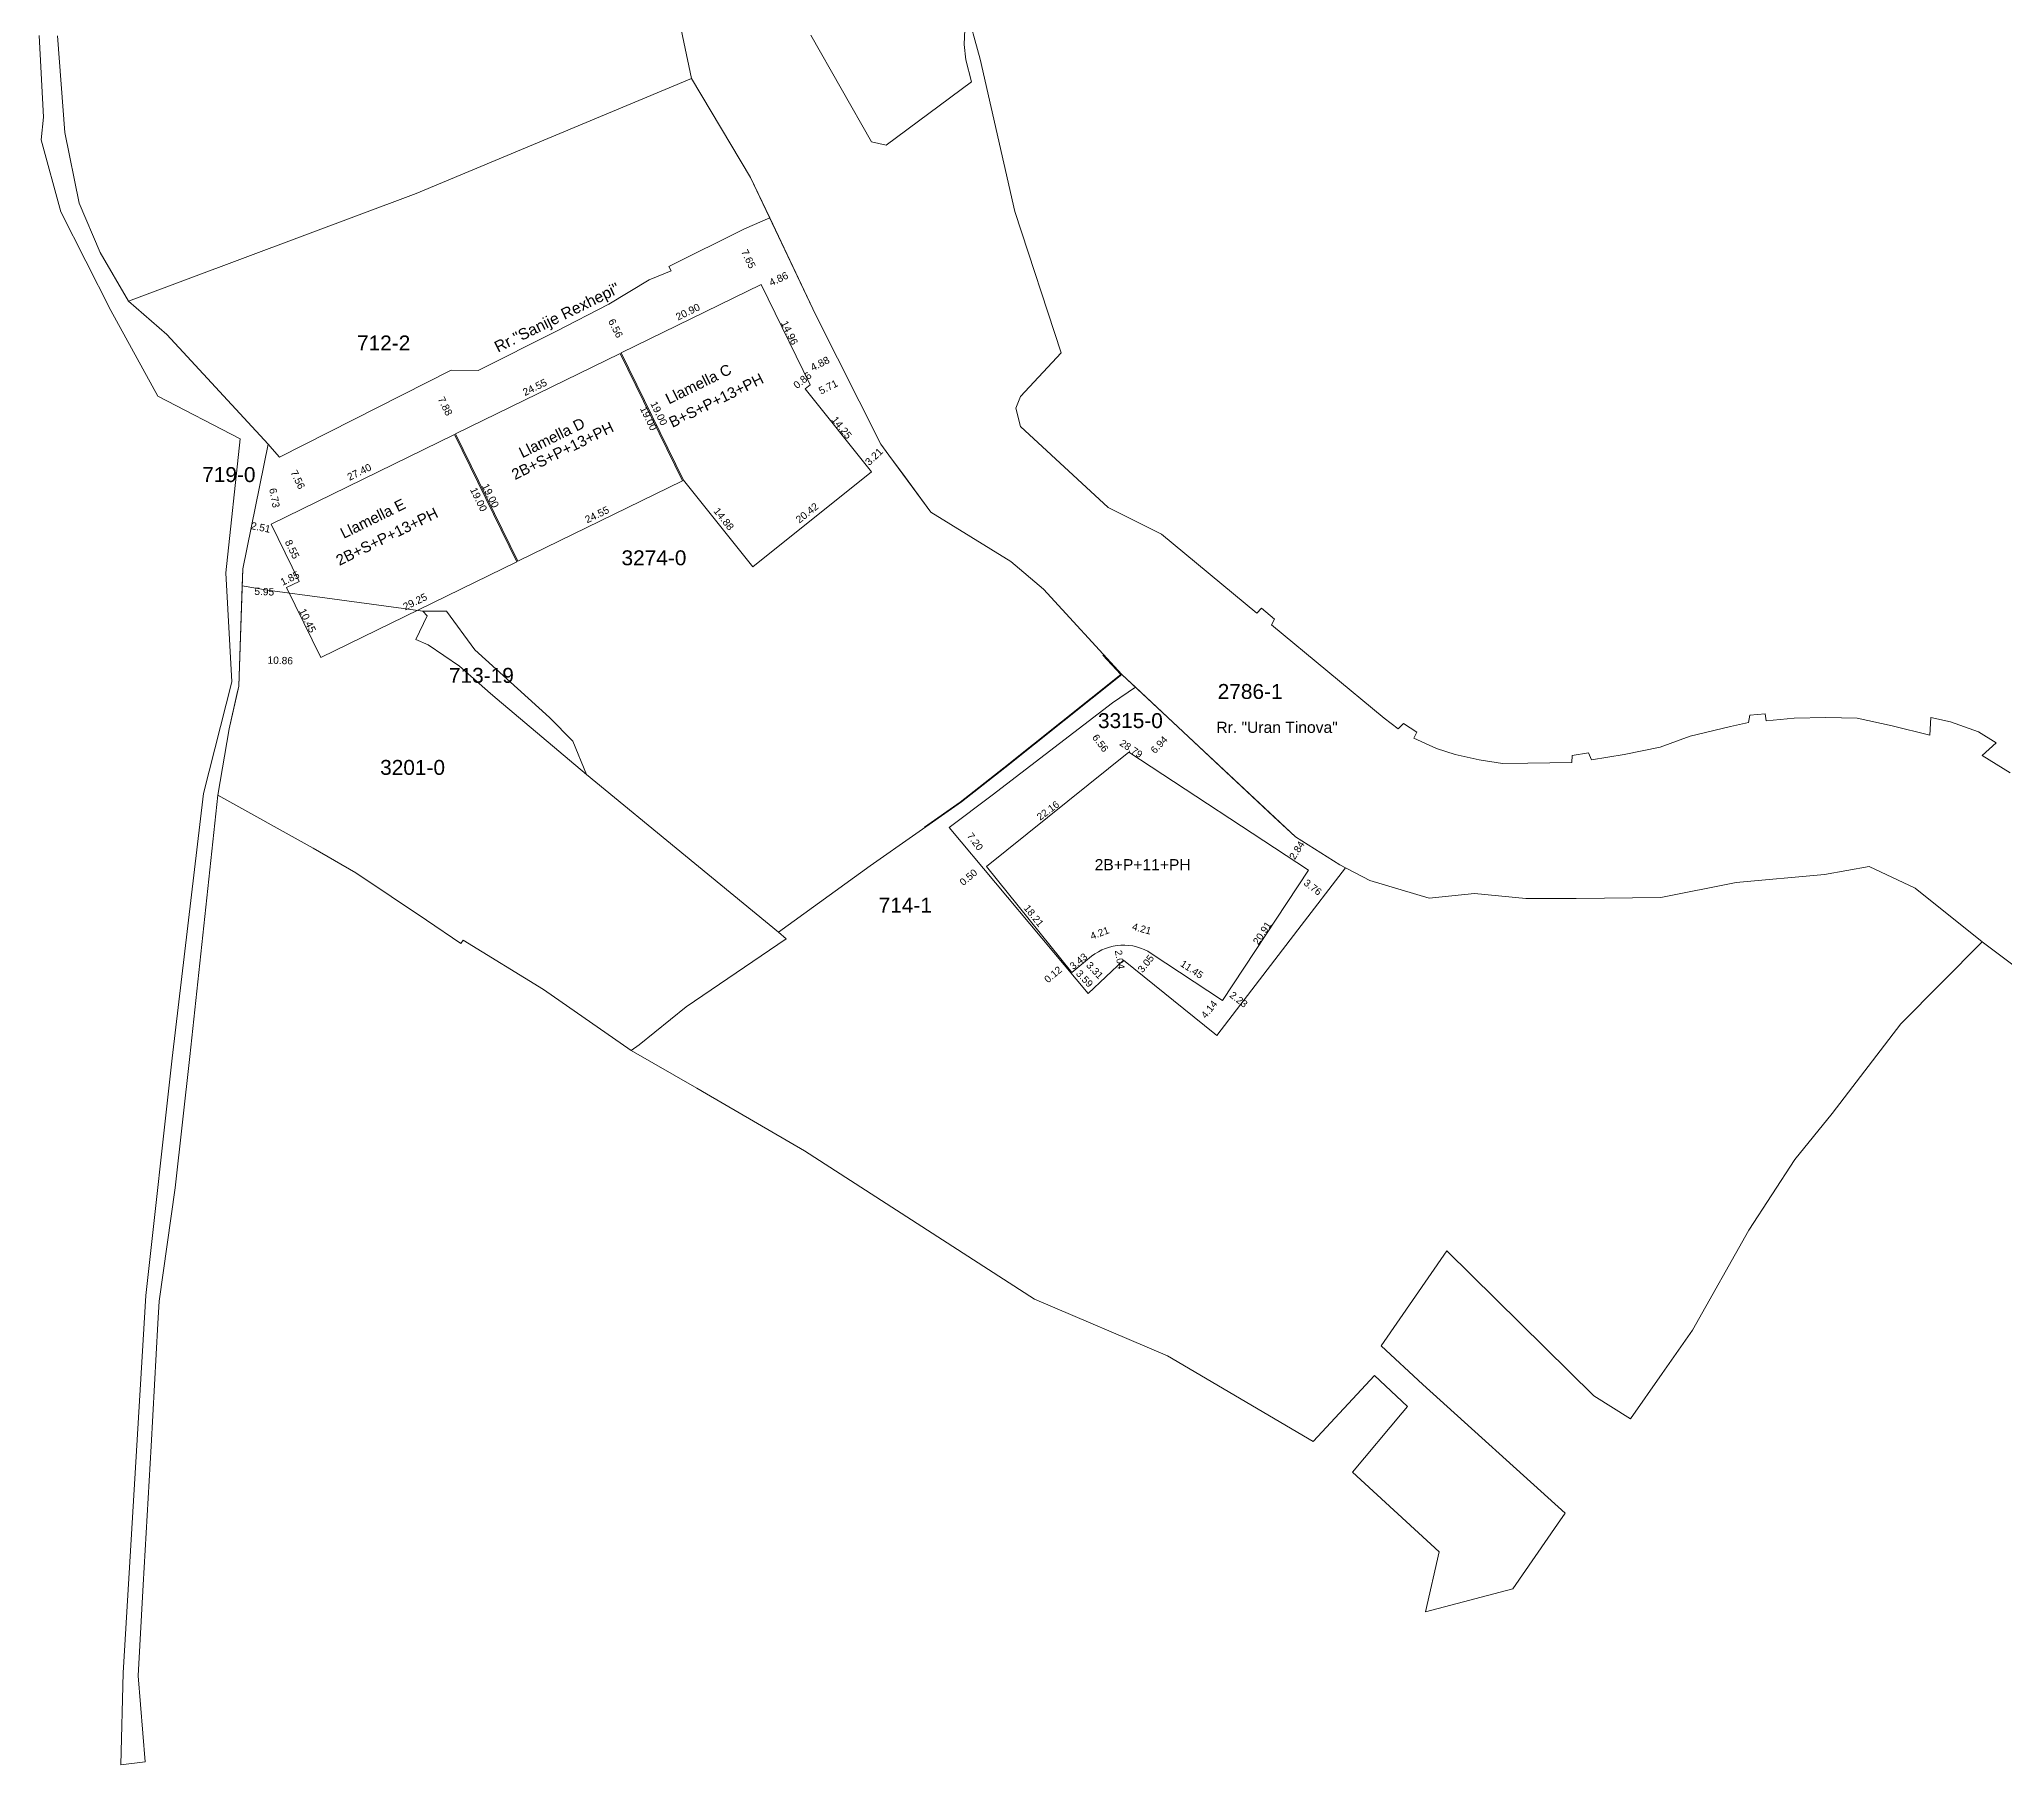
# Model space of a CAD drawing. Header units: metres. Extents: x 7511834 to 7512702, y 4691584 to 4692636.
# Drawn here: x 7511838.9 to 7512102.4, y 4692210.8 to 4692442.1 of the extents above; entities that cross this region are included whole.
import ezdxf

# ---------------------------------------------------------------- set-up
doc = ezdxf.new("R2010")
doc.units = ezdxf.units.M
doc.header["$PDMODE"] = 32
doc.header["$PDSIZE"] = 0.5
doc.layers.get('Defpoints').update_dxf_attribs({"lineweight": 0})
for name, color, linetype, lineweight in [('A - Perdhesa Polyine_Pen_No__6', 1, 'Continuous', 0), ('Dimensione', 7, 'Continuous', 0), ('Dimensionet', 1, 'Continuous', 0), ('Drawing & Figure_Pen_No__101', 252, 'Continuous', 0), ('Drawing & Figure_Pen_No__18', 9, 'Continuous', 0), ('emrat e rrugeve', 7, 'Continuous', 0), ('etazha', 7, 'Continuous', 0), ('nr Parcela Fqinje', 251, 'Continuous', 0), ('Nr Parceles Baze', 7, 'Continuous', 0), ('parcela', 7, 'Continuous', 0), ('Parcela Baze', 7, 'Continuous', 0), ('Parcela Fqinje', 251, 'Continuous', 0)]:
    doc.layers.add(name, color=color, linetype=linetype, lineweight=lineweight)
doc.styles.add('GENERATED_STYLE_1', font='arial.ttf')
doc.styles.get("Standard").update_dxf_attribs({"font": 'arial.ttf'})
doc.dimstyles.get("Standard").update_dxf_attribs({"dimtxt": 1, "dimasz": 0.18, "dimexe": 0.18, "dimexo": 0.0625, "dimgap": 0.09, "dimtad": 1, "dimtoh": 1, "dimzin": 0, "dimdsep": 46, "dimtxsty": 'Standard', "dimcen": 0.09, "dimse1": 1, "dimse2": 1, "dimsd1": 1, "dimsd2": 1, "dimadec": 0, "dimazin": 0, "dimtfac": 1, "dimtofl": 0, "dimtmove": 0, "dimatfit": 3, "dimfxl": 1, "dimtolj": 1, "dimtzin": 0, "dimarcsym": 0})

# ---------------------------------------------------------------- blocks, each defined once
blk = doc.blocks.new('*D75')
at = {"layer": 'Defpoints', "color": 0, "transparency": 16777216}
for p in [(7511931.73, 4692415.84), (7511932.25, 4692416.1), (7511935.65, 4692409.25)]:
    blk.add_point(p, dxfattribs=at)
at = {"layer": 'Dimensione', "color": 0, "transparency": 16777216, "insert": (7511933.94, 4692412.67), "char_height": 0.975, "attachment_point": 5, "rotation": 296.3956}
blk.add_mtext('\\A1;7.65', dxfattribs=at)
blk = doc.blocks.new('*D76')
at = {"layer": 'Defpoints', "color": 0, "transparency": 16777216}
for p in [(7511935.65, 4692409.25), (7511940.05, 4692411.33), (7511940.43, 4692410.52)]:
    blk.add_point(p, dxfattribs=at)
at = {"layer": 'Dimensione', "color": 0, "transparency": 16777216, "insert": (7511937.99, 4692409.99), "char_height": 0.975, "attachment_point": 5, "rotation": 25.3586}
blk.add_mtext('\\A1;4.86', dxfattribs=at)
blk = doc.blocks.new('*D77')
at = {"layer": 'Defpoints', "color": 0, "transparency": 16777216}
for p in [(7511945.96, 4692399.22), (7511946.58, 4692398), (7511942.22, 4692395.81)]:
    blk.add_point(p, dxfattribs=at)
at = {"layer": 'Dimensione', "color": 0, "transparency": 16777216, "insert": (7511943.53, 4692398.63), "char_height": 0.975, "attachment_point": 5, "rotation": 26.736}
blk.add_mtext('\\A1;4.88', dxfattribs=at)
blk = doc.blocks.new('*D78')
at = {"layer": 'Defpoints', "color": 0, "transparency": 16777216}
for p in [(7511946.66, 4692397.84), (7511947.45, 4692396.28), (7511941.55, 4692395.27)]:
    blk.add_point(p, dxfattribs=at)
at = {"layer": 'Dimensione', "color": 0, "transparency": 16777216, "insert": (7511944.64, 4692395.5), "char_height": 0.975, "attachment_point": 5, "rotation": 26.736}
blk.add_mtext('\\A1;5.71', dxfattribs=at)
blk = doc.blocks.new('*D79')
at = {"layer": 'Defpoints', "color": 0, "transparency": 16777216}
for p in [(7511952.32, 4692386.85), (7511952.79, 4692386.36), (7511950.46, 4692384.15)]:
    blk.add_point(p, dxfattribs=at)
at = {"layer": 'Dimensione', "color": 0, "transparency": 16777216, "insert": (7511950.77, 4692386.16), "char_height": 0.975, "attachment_point": 5, "rotation": 43.5235}
blk.add_mtext('\\A1;3.21', dxfattribs=at)
blk = doc.blocks.new('*D80')
at = {"layer": 'Defpoints', "color": 0, "transparency": 16777216}
for p in [(7511913.89, 4692405.9), (7511914.13, 4692406.03), (7511916.88, 4692400.07)]:
    blk.add_point(p, dxfattribs=at)
at = {"layer": 'Dimensione', "color": 0, "transparency": 16777216, "insert": (7511916.13, 4692403.37), "char_height": 0.975, "attachment_point": 5, "rotation": 297.1323}
blk.add_mtext('\\A1;6.56', dxfattribs=at)
blk = doc.blocks.new('*D81')
at = {"layer": 'Defpoints', "color": 0, "transparency": 16777216}
for p in [(7511891, 4692396.18), (7511891.13, 4692396.25), (7511894.69, 4692389.22)]:
    blk.add_point(p, dxfattribs=at)
at = {"layer": 'Dimensione', "color": 0, "transparency": 16777216, "insert": (7511893.28, 4692392.93), "char_height": 0.975, "attachment_point": 5, "rotation": 296.8353}
blk.add_mtext('\\A1;7.88', dxfattribs=at)
blk = doc.blocks.new('*D82')
at = {"layer": 'Defpoints', "color": 0, "transparency": 16777216}
for p in [(7511868.71, 4692383.75), (7511869.23, 4692383.84), (7511869.93, 4692377.13)]:
    blk.add_point(p, dxfattribs=at)
at = {"layer": 'Dimensione', "color": 0, "transparency": 16777216, "insert": (7511870.4, 4692380.64), "char_height": 0.975, "attachment_point": 5, "rotation": 280.4803}
blk.add_mtext('\\A1;6.73', dxfattribs=at)
blk = doc.blocks.new('*D83')
at = {"layer": 'Defpoints', "color": 0, "transparency": 16777216}
for p in [(7511871.08, 4692386.11), (7511874.4, 4692379.31), (7511874.67, 4692379.44)]:
    blk.add_point(p, dxfattribs=at)
at = {"layer": 'Dimensione', "color": 0, "transparency": 16777216, "insert": (7511873.52, 4692383.09), "char_height": 0.975, "attachment_point": 5, "rotation": 296.0459}
blk.add_mtext('\\A1;7.56', dxfattribs=at)
blk = doc.blocks.new('*D84')
at = {"layer": 'Defpoints', "color": 0, "transparency": 16777216}
for p in [(7511867.47, 4692377.62), (7511867.22, 4692376.38), (7511869.93, 4692377.13)]:
    blk.add_point(p, dxfattribs=at)
at = {"layer": 'Dimensione', "color": 0, "transparency": 16777216, "insert": (7511868.56, 4692376.68), "char_height": 0.975, "attachment_point": 5, "rotation": 348.5805}
blk.add_mtext('\\A1;2.51', dxfattribs=at)
blk = doc.blocks.new('*D85')
at = {"layer": 'Defpoints', "color": 0, "transparency": 16777216}
for p in [(7511866.03, 4692367.62), (7511866.08, 4692368.87), (7511872.03, 4692368.63)]:
    blk.add_point(p, dxfattribs=at)
at = {"layer": 'Dimensione', "color": 0, "transparency": 16777216, "insert": (7511869.03, 4692368.07), "char_height": 0.975, "attachment_point": 5, "rotation": 357.6906}
blk.add_mtext('\\A1;5.95', dxfattribs=at)
blk = doc.blocks.new('*D86')
at = {"layer": 'Defpoints', "color": 0, "transparency": 16777216}
for p in [(7511865.76, 4692359.62), (7511876.62, 4692359.24), (7511865.72, 4692358.48)]:
    blk.add_point(p, dxfattribs=at)
at = {"layer": 'Dimensione', "color": 0, "transparency": 16777216, "insert": (7511871.17, 4692358.85), "char_height": 0.975, "attachment_point": 5, "rotation": 357.9987}
blk.add_mtext('\\A1;10.86', dxfattribs=at)
blk = doc.blocks.new('*D87')
at = {"layer": 'Defpoints', "color": 0, "transparency": 16777216}
for p in [(7511894.33, 4692389.61), (7511894.55, 4692389.16), (7511869.93, 4692377.13)]:
    blk.add_point(p, dxfattribs=at)
at = {"layer": 'Dimensionet', "color": 0, "transparency": 16777216, "insert": (7511881.77, 4692384.1), "char_height": 0.975, "attachment_point": 5, "rotation": 26.0459}
blk.add_mtext('\\A1;27.40', dxfattribs=at)
blk = doc.blocks.new('*D88')
at = {"layer": 'Defpoints', "color": 0, "transparency": 16777216}
for p in [(7511869.93, 4692377.13), (7511874.14, 4692369.66), (7511873.69, 4692369.44)]:
    blk.add_point(p, dxfattribs=at)
at = {"layer": 'Dimensionet', "color": 0, "transparency": 16777216, "insert": (7511872.77, 4692373.75), "char_height": 0.975, "attachment_point": 5, "rotation": 296.0459}
blk.add_mtext('\\A1;8.55', dxfattribs=at)
blk = doc.blocks.new('*D89')
at = {"layer": 'Defpoints', "color": 0, "transparency": 16777216}
for p in [(7511873.54, 4692369.75), (7511872.03, 4692368.63), (7511873.69, 4692369.44)]:
    blk.add_point(p, dxfattribs=at)
at = {"layer": 'Dimensionet', "color": 0, "transparency": 16777216, "insert": (7511872.46, 4692369.85), "char_height": 0.975, "attachment_point": 5, "rotation": 26.0459}
blk.add_mtext('\\A1;1.85', dxfattribs=at)
blk = doc.blocks.new('*D90')
at = {"layer": 'Defpoints', "color": 0, "transparency": 16777216}
for p in [(7511872.03, 4692368.63), (7511876.62, 4692359.24), (7511876.62, 4692359.24)]:
    blk.add_point(p, dxfattribs=at)
at = {"layer": 'Dimensionet', "color": 0, "transparency": 16777216, "insert": (7511874.83, 4692364.19), "char_height": 0.975, "attachment_point": 5, "rotation": 296.0456}
blk.add_mtext('\\A1;10.45', dxfattribs=at)
blk = doc.blocks.new('*D91')
at = {"layer": 'Defpoints', "color": 0, "transparency": 16777216}
for p in [(7511902.63, 4692372.63), (7511902.89, 4692372.09), (7511876.62, 4692359.24)]:
    blk.add_point(p, dxfattribs=at)
at = {"layer": 'Dimensionet', "color": 0, "transparency": 16777216, "insert": (7511889.24, 4692366.72), "char_height": 0.975, "attachment_point": 5, "rotation": 26.0459}
blk.add_mtext('\\A1;29.25', dxfattribs=at)
blk = doc.blocks.new('*D92')
at = {"layer": 'Defpoints', "color": 0, "transparency": 16777216}
for p in [(7511924.92, 4692383.27), (7511925.09, 4692382.93), (7511903.03, 4692372.15)]:
    blk.add_point(p, dxfattribs=at)
at = {"layer": 'Dimensionet', "color": 0, "transparency": 16777216, "insert": (7511913.64, 4692378.39), "char_height": 0.975, "attachment_point": 5, "rotation": 26.0459}
blk.add_mtext('\\A1;24.55', dxfattribs=at)
blk = doc.blocks.new('*D93')
at = {"layer": 'Defpoints', "color": 0, "transparency": 16777216}
for p in [(7511894.69, 4692389.22), (7511903.03, 4692372.15), (7511903.03, 4692372.15)]:
    blk.add_point(p, dxfattribs=at)
at = {"layer": 'Dimensionet', "color": 0, "transparency": 16777216, "insert": (7511899.36, 4692380.94), "char_height": 0.975, "attachment_point": 5, "rotation": 296.0459}
blk.add_mtext('\\A1;19.00', dxfattribs=at)
blk = doc.blocks.new('*D94')
at = {"layer": 'Defpoints', "color": 0, "transparency": 16777216}
for p in [(7511893.2, 4692388.5), (7511894.55, 4692389.16), (7511902.89, 4692372.09)]:
    blk.add_point(p, dxfattribs=at)
at = {"layer": 'Dimensionet', "color": 0, "transparency": 16777216, "insert": (7511897.77, 4692380.43), "char_height": 0.975, "attachment_point": 5, "rotation": 296.0459}
blk.add_mtext('\\A1;19.00', dxfattribs=at)
blk = doc.blocks.new('*D95')
at = {"layer": 'Defpoints', "color": 0, "transparency": 16777216}
for p in [(7511916.74, 4692400), (7511925.09, 4692382.93), (7511924.22, 4692382.51)]:
    blk.add_point(p, dxfattribs=at)
at = {"layer": 'Dimensionet', "color": 0, "transparency": 16777216, "insert": (7511920.55, 4692391.29), "char_height": 0.975, "attachment_point": 5, "rotation": 296.0459}
blk.add_mtext('\\A1;19.00', dxfattribs=at)
blk = doc.blocks.new('*D96')
at = {"layer": 'Defpoints', "color": 0, "transparency": 16777216}
for p in [(7511916.88, 4692400.07), (7511917.26, 4692400.26), (7511925.22, 4692383)]:
    blk.add_point(p, dxfattribs=at)
at = {"layer": 'Dimensionet', "color": 0, "transparency": 16777216, "insert": (7511921.94, 4692391.97), "char_height": 0.975, "attachment_point": 5, "rotation": 296.0459}
blk.add_mtext('\\A1;19.00', dxfattribs=at)
blk = doc.blocks.new('*D97')
at = {"layer": 'Defpoints', "color": 0, "transparency": 16777216}
for p in [(7511916.58, 4692400.34), (7511916.74, 4692400), (7511894.69, 4692389.22)]:
    blk.add_point(p, dxfattribs=at)
at = {"layer": 'Dimensionet', "color": 0, "transparency": 16777216, "insert": (7511905.3, 4692395.46), "char_height": 0.975, "attachment_point": 5, "rotation": 26.0459}
blk.add_mtext('\\A1;24.55', dxfattribs=at)
blk = doc.blocks.new('*D98')
at = {"layer": 'Defpoints', "color": 0, "transparency": 16777216}
for p in [(7511935.45, 4692409.66), (7511935.65, 4692409.25), (7511916.88, 4692400.07)]:
    blk.add_point(p, dxfattribs=at)
at = {"layer": 'Dimensionet', "color": 0, "transparency": 16777216, "insert": (7511925.82, 4692405.57), "char_height": 0.975, "attachment_point": 5, "rotation": 26.0459}
blk.add_mtext('\\A1;20.90', dxfattribs=at)
blk = doc.blocks.new('*D99')
at = {"layer": 'Defpoints', "color": 0, "transparency": 16777216}
for p in [(7511935.65, 4692409.25), (7511942.22, 4692395.81), (7511942.22, 4692395.81)]:
    blk.add_point(p, dxfattribs=at)
at = {"layer": 'Dimensionet', "color": 0, "transparency": 16777216, "insert": (7511939.45, 4692402.77), "char_height": 0.975, "attachment_point": 5, "rotation": 296.0459}
blk.add_mtext('\\A1;14.96', dxfattribs=at)
blk = doc.blocks.new('*D100')
at = {"layer": 'Defpoints', "color": 0, "transparency": 16777216}
for p in [(7511941.21, 4692395.7), (7511941.55, 4692395.27), (7511942.22, 4692395.81)]:
    blk.add_point(p, dxfattribs=at)
at = {"layer": 'Dimensionet', "color": 0, "transparency": 16777216, "insert": (7511941.19, 4692396.41), "char_height": 0.975, "attachment_point": 5, "rotation": 38.6929}
blk.add_mtext('\\A1;0.86', dxfattribs=at)
blk = doc.blocks.new('*D101')
at = {"layer": 'Defpoints', "color": 0, "transparency": 16777216}
for p in [(7511941.55, 4692395.27), (7511950.46, 4692384.15), (7511950.46, 4692384.15)]:
    blk.add_point(p, dxfattribs=at)
at = {"layer": 'Dimensionet', "color": 0, "transparency": 16777216, "insert": (7511946.45, 4692390.06), "char_height": 0.975, "attachment_point": 5, "rotation": 308.6929}
blk.add_mtext('\\A1;14.25', dxfattribs=at)
blk = doc.blocks.new('*D102')
at = {"layer": 'Defpoints', "color": 0, "transparency": 16777216}
for p in [(7511950.46, 4692384.15), (7511934.19, 4692371.79), (7511934.52, 4692371.38)]:
    blk.add_point(p, dxfattribs=at)
at = {"layer": 'Dimensionet', "color": 0, "transparency": 16777216, "insert": (7511941.81, 4692378.62), "char_height": 0.975, "attachment_point": 5, "rotation": 38.6929}
blk.add_mtext('\\A1;20.42', dxfattribs=at)
blk = doc.blocks.new('*D103')
at = {"layer": 'Defpoints', "color": 0, "transparency": 16777216}
for p in [(7511925.22, 4692383), (7511925.55, 4692383.26), (7511934.52, 4692371.38)]:
    blk.add_point(p, dxfattribs=at)
at = {"layer": 'Dimensionet', "color": 0, "transparency": 16777216, "insert": (7511930.64, 4692377.81), "char_height": 0.975, "attachment_point": 5, "rotation": 308.6929}
blk.add_mtext('\\A1;14.88', dxfattribs=at)
blk = doc.blocks.new('*D107')
at = {"layer": 'Defpoints', "color": 0, "transparency": 16777216}
for p in [(7512008.69, 4692334.32), (7512010.53, 4692333.16), (7512009.02, 4692330.75)]:
    blk.add_point(p, dxfattribs=at)
at = {"layer": 'Dimensione', "color": 0, "transparency": 16777216, "insert": (7512007.48, 4692333.4), "char_height": 0.95, "attachment_point": 5, "rotation": 57.812}
blk.add_mtext('\\A1;2.84', dxfattribs=at)
blk = doc.blocks.new('*D108')
at = {"layer": 'Defpoints', "color": 0, "transparency": 16777216}
for p in [(7511989.71, 4692351.65), (7511991.76, 4692349.73), (7511984.97, 4692346.58)]:
    blk.add_point(p, dxfattribs=at)
at = {"layer": 'Dimensione', "color": 0, "transparency": 16777216, "insert": (7511989, 4692347.55), "char_height": 0.95, "attachment_point": 5, "rotation": 46.9177}
blk.add_mtext('\\A1;6.94', dxfattribs=at)
blk = doc.blocks.new('*D109')
at = {"layer": 'Defpoints', "color": 0, "transparency": 16777216}
for p in [(7511980.98, 4692351.78), (7511978.72, 4692350.05), (7511984.97, 4692346.57)]:
    blk.add_point(p, dxfattribs=at)
at = {"layer": 'Dimensione', "color": 0, "transparency": 16777216, "insert": (7511981.13, 4692347.77), "char_height": 0.95, "attachment_point": 5, "rotation": 307.3967}
blk.add_mtext('\\A1;6.56', dxfattribs=at)
blk = doc.blocks.new('*D110')
at = {"layer": 'Defpoints', "color": 0, "transparency": 16777216}
for p in [(7511961.55, 4692337), (7511961.74, 4692337.14), (7511965.88, 4692331.24)]:
    blk.add_point(p, dxfattribs=at)
at = {"layer": 'Dimensione', "color": 0, "transparency": 16777216, "insert": (7511964.33, 4692334.57), "char_height": 0.95, "attachment_point": 5, "rotation": 306.9158}
blk.add_mtext('\\A1;7.20', dxfattribs=at)
blk = doc.blocks.new('*D111')
at = {"layer": 'Defpoints', "color": 0, "transparency": 16777216}
for p in [(7511965.49, 4692330.91), (7511965.54, 4692330.86), (7511965.88, 4692331.24)]:
    blk.add_point(p, dxfattribs=at)
at = {"layer": 'Dimensione', "color": 0, "transparency": 16777216, "insert": (7511963.44, 4692329.78), "char_height": 0.95, "attachment_point": 5, "rotation": 40.0046}
blk.add_mtext('\\A1;0.50', dxfattribs=at)
blk = doc.blocks.new('*D112')
at = {"layer": 'Defpoints', "color": 0, "transparency": 16777216}
for p in [(7511976.65, 4692317.62), (7511977.2, 4692316.97), (7511977.29, 4692317.04)]:
    blk.add_point(p, dxfattribs=at)
at = {"layer": 'Dimensione', "color": 0, "transparency": 16777216, "insert": (7511974.79, 4692316.75), "char_height": 0.95, "attachment_point": 5, "rotation": 40.0046}
blk.add_mtext('\\A1;0.12', dxfattribs=at)
blk = doc.blocks.new('*D113')
at = {"layer": 'Defpoints', "color": 0, "transparency": 16777216}
for p in [(7511977.29, 4692317.04), (7511979.75, 4692314.44), (7511979.86, 4692314.54)]:
    blk.add_point(p, dxfattribs=at)
at = {"layer": 'Dimensione', "color": 0, "transparency": 16777216, "insert": (7511979.01, 4692316.2), "char_height": 0.95, "attachment_point": 5, "rotation": 313.4205}
blk.add_mtext('\\A1;3.59', dxfattribs=at)
blk = doc.blocks.new('*D114')
at = {"layer": 'Defpoints', "color": 0, "transparency": 16777216}
for p in [(7511979.96, 4692319.19), (7511981.13, 4692315.74), (7511982.24, 4692316.79)]:
    blk.add_point(p, dxfattribs=at)
at = {"layer": 'Dimensione', "color": 0, "transparency": 16777216, "insert": (7511980.38, 4692317.31), "char_height": 0.95, "attachment_point": 5, "rotation": 313.4205}
blk.add_mtext('\\A1;3.31', dxfattribs=at)
blk = doc.blocks.new('*D115')
at = {"layer": 'Defpoints', "color": 0, "transparency": 16777216}
for p in [(7511983.9, 4692320.69), (7511983.25, 4692318.51), (7511984.23, 4692318.67)]:
    blk.add_point(p, dxfattribs=at)
at = {"layer": 'Dimensione', "color": 0, "transparency": 16777216, "insert": (7511983.74, 4692318.75), "char_height": 0.95, "attachment_point": 5, "rotation": 279.2686}
blk.add_mtext('\\A1;2.04', dxfattribs=at)
blk = doc.blocks.new('*D116')
at = {"layer": 'Defpoints', "color": 0, "transparency": 16777216}
for p in [(7511987.96, 4692319.58), (7511986.05, 4692317.2), (7511986.69, 4692316.69)]:
    blk.add_point(p, dxfattribs=at)
at = {"layer": 'Dimensione', "color": 0, "transparency": 16777216, "insert": (7511987.23, 4692318.21), "char_height": 0.95, "attachment_point": 5, "rotation": 51.1707}
blk.add_mtext('\\A1;3.05', dxfattribs=at)
blk = doc.blocks.new('*D117')
at = {"layer": 'Defpoints', "color": 0, "transparency": 16777216}
for p in [(7511997.52, 4692313.28), (7511994.82, 4692310.14), (7511994.93, 4692310.06)]:
    blk.add_point(p, dxfattribs=at)
at = {"layer": 'Dimensione', "color": 0, "transparency": 16777216, "insert": (7511995.71, 4692312.08), "char_height": 0.95, "attachment_point": 5, "rotation": 51.1707}
blk.add_mtext('\\A1;4.14', dxfattribs=at)
blk = doc.blocks.new('*D118')
at = {"layer": 'Defpoints', "color": 0, "transparency": 16777216}
for p in [(7511997.52, 4692313.28), (7511999.29, 4692311.93), (7511999.82, 4692312.62)]:
    blk.add_point(p, dxfattribs=at)
at = {"layer": 'Dimensione', "color": 0, "transparency": 16777216, "insert": (7511999.67, 4692313.4), "char_height": 0.95, "attachment_point": 5, "rotation": 322.4473}
blk.add_mtext('\\A1;2.23', dxfattribs=at)
blk = doc.blocks.new('*D119')
at = {"layer": 'Defpoints', "color": 0, "transparency": 16777216}
for p in [(7512009.02, 4692330.75), (7512012, 4692328.46), (7512010.78, 4692326.87)]:
    blk.add_point(p, dxfattribs=at)
at = {"layer": 'Dimensione', "color": 0, "transparency": 16777216, "insert": (7512009.61, 4692328.44), "char_height": 0.95, "attachment_point": 5, "rotation": 322.448}
blk.add_mtext('\\A1;3.76', dxfattribs=at)
blk = doc.blocks.new('*D120')
at = {"layer": 'Defpoints', "color": 0, "transparency": 16777216}
for p in [(7511984.97, 4692346.58), (7511984.97, 4692346.58), (7512009.02, 4692330.75)]:
    blk.add_point(p, dxfattribs=at)
at = {"layer": 'Dimensione', "color": 0, "transparency": 16777216, "insert": (7511985.26, 4692347.02), "char_height": 0.95, "attachment_point": 5, "rotation": 326.6582}
blk.add_mtext('\\A1;28.79', dxfattribs=at)
blk = doc.blocks.new('*D121')
at = {"layer": 'Defpoints', "color": 0, "transparency": 16777216}
for p in [(7512009.02, 4692330.75), (7511997.52, 4692313.28), (7511997.52, 4692313.28)]:
    blk.add_point(p, dxfattribs=at)
at = {"layer": 'Dimensione', "color": 0, "transparency": 16777216, "insert": (7512002.83, 4692322.31), "char_height": 0.95, "attachment_point": 5, "rotation": 56.6566}
blk.add_mtext('\\A1;20.91', dxfattribs=at)
blk = doc.blocks.new('*D122')
at = {"layer": 'Defpoints', "color": 0, "transparency": 16777216}
for p in [(7511987.96, 4692319.58), (7511988.33, 4692320.15), (7511997.52, 4692313.28)]:
    blk.add_point(p, dxfattribs=at)
at = {"layer": 'Dimensione', "color": 0, "transparency": 16777216, "insert": (7511993.4, 4692317.44), "char_height": 0.95, "attachment_point": 5, "rotation": 326.6573}
blk.add_mtext('\\A1;11.45', dxfattribs=at)
blk = doc.blocks.new('*D123')
at = {"layer": 'Defpoints', "color": 0, "transparency": 16777216}
for p in [(7511983.61, 4692344.52), (7511965.56, 4692331.66), (7511965.88, 4692331.24)]:
    blk.add_point(p, dxfattribs=at)
at = {"layer": 'Dimensione', "color": 0, "transparency": 16777216, "insert": (7511974.11, 4692338.73), "char_height": 0.95, "attachment_point": 5, "rotation": 36.8346}
blk.add_mtext('\\A1;22.16', dxfattribs=at)
blk = doc.blocks.new('*D124')
at = {"layer": 'Defpoints', "color": 0, "transparency": 16777216}
for p in [(7511965.88, 4692331.24), (7511966.08, 4692331.4), (7511977.29, 4692317.04)]:
    blk.add_point(p, dxfattribs=at)
at = {"layer": 'Dimensione', "color": 0, "transparency": 16777216, "insert": (7511972.2, 4692324.63), "char_height": 0.95, "attachment_point": 5, "rotation": 308.789}
blk.add_mtext('\\A1;18.21', dxfattribs=at)
blk = doc.blocks.new('*D125')
at = {"layer": 'Defpoints', "color": 0, "transparency": 16777216}
for p in [(7511977.29, 4692317.04), (7511979.93, 4692319.23), (7511979.96, 4692319.19)]:
    blk.add_point(p, dxfattribs=at)
at = {"layer": 'Dimensione', "color": 0, "transparency": 16777216, "insert": (7511978.2, 4692318.52), "char_height": 0.95, "attachment_point": 5, "rotation": 38.7772}
blk.add_mtext('\\A1;3.43', dxfattribs=at)
blk = doc.blocks.new('*D126')
at = {"layer": 'Defpoints', "color": 0, "transparency": 16777216}
for p in [(7511984.51, 4692322.94), (7511983.9, 4692320.69), (7511987.96, 4692319.58)]:
    blk.add_point(p, dxfattribs=at)
at = {"layer": 'Dimensione', "color": 0, "transparency": 16777216, "insert": (7511986.68, 4692322.89), "char_height": 0.95, "attachment_point": 5, "rotation": 344.7452}
blk.add_mtext('\\A1;4.21', dxfattribs=at)
blk = doc.blocks.new('*D127')
at = {"layer": 'Defpoints', "color": 0, "transparency": 16777216}
for p in [(7511979.25, 4692321.08), (7511983.9, 4692320.69), (7511979.96, 4692319.19)]:
    blk.add_point(p, dxfattribs=at)
at = {"layer": 'Dimensione', "color": 0, "transparency": 16777216, "insert": (7511981.03, 4692322.31), "char_height": 0.95, "attachment_point": 5, "rotation": 20.8113}
blk.add_mtext('\\A1;4.21', dxfattribs=at)

msp = doc.modelspace()

# ---------------------------------------------------------------- linework, layer by layer
at = {"layer": 'A - Perdhesa Polyine_Pen_No__6'}
for points in [[(7511916.877, 4692400.068), (7511925.22, 4692382.997), (7511934.523, 4692371.382), (7511950.462, 4692384.149), (7511941.554, 4692395.271), (7511942.222, 4692395.807), (7511935.654, 4692409.245)], [(7511903.029, 4692372.151), (7511925.085, 4692382.931), (7511916.742, 4692400.002), (7511894.685, 4692389.223)], [(7511902.895, 4692372.086), (7511876.615, 4692359.242), (7511872.027, 4692368.631), (7511873.689, 4692369.444), (7511869.934, 4692377.126), (7511894.552, 4692389.157)]]:
    msp.add_lwpolyline(points, close=True, dxfattribs=at)
msp.add_lwpolyline([(7511965.879, 4692331.236), (7511977.287, 4692317.042), (7511979.962, 4692319.191, -0.3255294), (7511987.956, 4692319.579), (7511997.523, 4692313.284), (7512009.016, 4692330.752), (7511984.966, 4692346.575)], format="xyb", close=True, dxfattribs=at)
at = {"layer": 'Drawing & Figure_Pen_No__101', "color": 252}
msp.add_lwpolyline([(7511981.471, 4692359.579), (7511983.873, 4692356.975), (7511968.189, 4692344.455), (7511962.345, 4692339.874), (7511957.532, 4692336.512)], dxfattribs=at)
at = {"layer": 'Drawing & Figure_Pen_No__18', "color": 9}
msp.add_lwpolyline([(7511981.471, 4692359.579), (7511983.873, 4692356.975), (7511968.189, 4692344.455), (7511962.345, 4692339.874), (7511957.532, 4692336.512)], dxfattribs=at)
at = {"layer": 'parcela'}
msp.add_lwpolyline([(7512014.001, 4692331.061), (7512007.601, 4692322.736), (7511996.728, 4692308.593), (7511996.478, 4692308.808), (7511984.225, 4692318.67), (7511979.511, 4692314.209), (7511960.838, 4692336.459), (7511966.627, 4692340.808), (7511982.769, 4692353.148), (7511985.853, 4692355.253), (7512004.361, 4692337.945), (7512007.31, 4692335.187), (7512013.22, 4692331.467), (7512014.001, 4692331.061)], dxfattribs=at)
at = {"layer": 'Parcela Baze', "flags": 128}
msp.add_lwpolyline([(7511984.021, 4692356.967), (7511968.34, 4692344.458), (7511962.497, 4692339.88), (7511950.248, 4692331.332), (7511937.962, 4692322.418), (7511925.491, 4692332.643), (7511912.211, 4692343.575), (7511910.408, 4692348.042), (7511907.287, 4692351.18), (7511897.246, 4692360.267), (7511893.466, 4692365.435), (7511890.286, 4692365.442), (7511887.703, 4692365.8), (7511877.458, 4692367.218), (7511869.461, 4692368.275), (7511866.082, 4692368.871), (7511866.161, 4692371.131), (7511869.532, 4692387.82), (7511869.842, 4692387.49), (7511870.032, 4692387.28), (7511870.102, 4692387.2), (7511871.08, 4692386.106), (7511894.088, 4692397.746), (7511897.7, 4692397.706), (7511908.118, 4692402.948), (7511915.233, 4692406.594), (7511920.633, 4692409.869), (7511923.58, 4692411.059), (7511923.278, 4692411.647), (7511933.435, 4692416.688), (7511936.798, 4692418.187), (7511942.993, 4692405.116), (7511951.692, 4692387.847), (7511952.79, 4692386.36), (7511954.994, 4692383.377), (7511958.422, 4692378.737), (7511969.121, 4692372.097), (7511973.491, 4692368.387), (7511984.021, 4692356.967)], dxfattribs=at)
at = {"layer": 'Parcela Fqinje', "flags": 128}
for points in [[(7512121.209, 4692304.743), (7512099.37, 4692321.114), (7512090.4, 4692328.334), (7512084.23, 4692331.224), (7512078.21, 4692330.164), (7512066.38, 4692329.075), (7512056.28, 4692327.065), (7512044.93, 4692326.926), (7512038.19, 4692326.936), (7512031.28, 4692327.606), (7512025.23, 4692326.976), (7512017.28, 4692329.357), (7512013.22, 4692331.467), (7512007.31, 4692335.187), (7511984.021, 4692356.967), (7511973.491, 4692368.387), (7511969.121, 4692372.097), (7511958.422, 4692378.737), (7511952.79, 4692386.36), (7511951.692, 4692387.847), (7511942.993, 4692405.116), (7511934.243, 4692423.576), (7511926.304, 4692436.845), (7511923.594, 4692449.795)], [(7511942.294, 4692442.655), (7511950.453, 4692428.365), (7511952.433, 4692427.925), (7511963.864, 4692436.394), (7511963.094, 4692439.334), (7511962.864, 4692441.404), (7511963.089, 4692446.399), (7511965.014, 4692439.454), (7511969.643, 4692419.044), (7511975.882, 4692400.075), (7511970.432, 4692394.226), (7511969.802, 4692392.676), (7511970.412, 4692390.216), (7511982.192, 4692379.356), (7511989.322, 4692375.776), (7512002.111, 4692365.206), (7512002.731, 4692365.836), (7512004.481, 4692364.366), (7512004.091, 4692363.636), (7512019.171, 4692351.116), (7512021.061, 4692349.675), (7512021.771, 4692350.405), (7512023.541, 4692349.225), (7512023.161, 4692348.425), (7512026.181, 4692347.055), (7512028.691, 4692346.225), (7512031.9, 4692345.545), (7512035.04, 4692345.025), (7512038.46, 4692345.075), (7512044.361, 4692345.165), (7512044.411, 4692346.095), (7512046.601, 4692346.455), (7512046.961, 4692345.545), (7512051.371, 4692346.224), (7512056.211, 4692347.214), (7512060.221, 4692348.684), (7512065.611, 4692349.974), (7512068.051, 4692350.543), (7512068.191, 4692351.533), (7512070.261, 4692351.673), (7512070.391, 4692350.753), (7512074.171, 4692351.093), (7512078.411, 4692351.193), (7512082.601, 4692351.123), (7512087.281, 4692350.063), (7512092.331, 4692348.833), (7512092.471, 4692351.202), (7512095.101, 4692350.642), (7512098.861, 4692349.262), (7512101.241, 4692347.792), (7512099.341, 4692346.112), (7512103.131, 4692343.802)], [(7511841.314, 4692442.589), (7511842.303, 4692429.599), (7511844.196, 4692420.144), (7511847.043, 4692413.54), (7511850.842, 4692406.99), (7511855.942, 4692402.56), (7511869.532, 4692387.82), (7511866.161, 4692371.131), (7511865.611, 4692355.392), (7511864.33, 4692349.682), (7511862.81, 4692340.782), (7511859.049, 4692305.784), (7511857.078, 4692288.165), (7511854.938, 4692272.976), (7511854.77, 4692269.967), (7511853.85, 4692253.526), (7511852.809, 4692234.939), (7511852.126, 4692222.728), (7511853.075, 4692211.219), (7511849.775, 4692210.839), (7511850.086, 4692223.128), (7511853.168, 4692273.706), (7511856.659, 4692305.544), (7511860.87, 4692341.013), (7511864.671, 4692355.972), (7511863.891, 4692370.581), (7511865.802, 4692388.54), (7511854.772, 4692394.29), (7511848.432, 4692405.77), (7511841.753, 4692418.98), (7511839.113, 4692428.619), (7511839.413, 4692431.669), (7511838.864, 4692442.629)], [(7511936.798, 4692418.187), (7511933.435, 4692416.688), (7511923.278, 4692411.647), (7511923.58, 4692411.059), (7511920.633, 4692409.869), (7511915.233, 4692406.594), (7511908.118, 4692402.948), (7511897.7, 4692397.706), (7511894.088, 4692397.746), (7511871.08, 4692386.106), (7511870.102, 4692387.2), (7511870.032, 4692387.28), (7511869.842, 4692387.49), (7511869.532, 4692387.82), (7511855.942, 4692402.56), (7511850.842, 4692406.99), (7511889.413, 4692421.428), (7511926.304, 4692436.845), (7511934.243, 4692423.576), (7511936.798, 4692418.187)], [(7511925.491, 4692332.643), (7511937.962, 4692322.418), (7511939.02, 4692321.55), (7511925.6, 4692312.428), (7511919.271, 4692307.313), (7511918.211, 4692306.549), (7511906.479, 4692314.723), (7511895.714, 4692321.363), (7511895.375, 4692320.907), (7511890.79, 4692324.02), (7511881.313, 4692330.399), (7511875.603, 4692333.703), (7511862.81, 4692340.782), (7511864.33, 4692349.682), (7511865.363, 4692354.287), (7511865.611, 4692355.392), (7511866.082, 4692368.871), (7511869.461, 4692368.275), (7511877.458, 4692367.218), (7511887.703, 4692365.8), (7511890.286, 4692365.442), (7511890.881, 4692364.849), (7511889.344, 4692361.676), (7511891, 4692360.963), (7511895.198, 4692358.097), (7511899.376, 4692354.42), (7511900.258, 4692353.644), (7511912.211, 4692343.575), (7511925.491, 4692332.643)], [(7512090.4, 4692328.334), (7512099.37, 4692321.114), (7512088.469, 4692310.154), (7512079.229, 4692298.125), (7512074.259, 4692291.936), (7512068.058, 4692282.497), (7512060.538, 4692269.087), (7512056.438, 4692263.268), (7512052.22, 4692257.2), (7512047.3, 4692260.3), (7512027.58, 4692279.73), (7512018.78, 4692266.98), (7512024.36, 4692261.8), (7512043.43, 4692244.53), (7512042.427, 4692243.089), (7512036.416, 4692234.41), (7512024.736, 4692231.331), (7512026.537, 4692239.37), (7512014.952, 4692250.065), (7512021.597, 4692257.99), (7512022.307, 4692258.85), (7512017.867, 4692262.99), (7512009.674, 4692254.166), (7511990.138, 4692265.631), (7511972.308, 4692273.251), (7511941.458, 4692293.101), (7511928.331, 4692300.748), (7511927.019, 4692301.512), (7511918.211, 4692306.549), (7511919.271, 4692307.313), (7511925.6, 4692312.428), (7511939.02, 4692321.55), (7511937.962, 4692322.418), (7511950.248, 4692331.332), (7511962.497, 4692339.88), (7511968.34, 4692344.458), (7511984.021, 4692356.967), (7511985.853, 4692355.253)], [(7512004.361, 4692337.945), (7512007.31, 4692335.187), (7512013.22, 4692331.467), (7512017.28, 4692329.357), (7512025.23, 4692326.976), (7512031.28, 4692327.606), (7512038.19, 4692326.936), (7512044.93, 4692326.926), (7512056.28, 4692327.065), (7512066.38, 4692329.075), (7512078.21, 4692330.164), (7512084.23, 4692331.224), (7512090.4, 4692328.334)]]:
    msp.add_lwpolyline(points, dxfattribs=at)

# ---------------------------------------------------------------- texts
at = {"layer": 'emrat e rrugeve', "color": 0, "style": 'GENERATED_STYLE_1'}
msp.add_text('Rr."Sanije Rexhepi"', height=1.5, rotation=26.20856, dxfattribs=at).set_placement((7511900.349, 4692400.103))
msp.add_text('Rr. "Uran Tinova"', height=1.5, dxfattribs=at).set_placement((7511996.681, 4692349.141))
at = {"layer": 'etazha', "color": 0, "style": 'GENERATED_STYLE_1'}
for s, height, p in [('Llamella C', 1.446, (7511923.274, 4692393.153)), ('B+S+P+13+PH', 1.44603, (7511923.739, 4692390.015)), ('2B+S+P+13+PH', 1.44603, (7511902.635, 4692383.017)), ('Llamella D', 1.446, (7511903.624, 4692385.948)), ('Llamella E', 1.446, (7511879.671, 4692375.14)), ('2B+S+P+13+PH', 1.44603, (7511879.091, 4692371.51))]:
    msp.add_text(s, height=height, rotation=26.20856, dxfattribs=at).set_placement(p)
msp.add_text('2B+P+11+PH', height=1.5, dxfattribs=at).set_placement((7511980.367, 4692330.721))
at = {"layer": 'nr Parcela Fqinje'}
for s, p in [('712-2', (7511881.46, 4692400.405)), ('719-0', (7511860.707, 4692382.76)), ('713-19', (7511893.792, 4692355.852)), ('2786-1', (7511996.862, 4692353.691)), ('3201-0', (7511884.564, 4692343.514)), ('714-1', (7511951.406, 4692325.054))]:
    msp.add_text(s, height=2, dxfattribs=at).set_placement(p)
at = {"layer": 'Nr Parceles Baze'}
for s, p in [('3274-0', (7511916.926, 4692371.608)), ('3315-0', (7511980.811, 4692349.784))]:
    msp.add_text(s, height=2, dxfattribs=at).set_placement(p)

# ---------------------------------------------------------------- dimensions: what is measured, and where the dimension line sits
at = {"layer": 'Dimensione'}
for p1, p2, distance, override, picture, middle in [((7511935.654, 4692409.245), (7511932.252, 4692416.101), 0.577, {"dimscale": 0.75, "dimtxt": 1.3}, '*D75', (7511933.943, 4692412.668)), ((7511935.654, 4692409.245), (7511940.049, 4692411.328), -0.89, {"dimscale": 0.75, "dimtxt": 1.3}, '*D76', (7511937.991, 4692409.993)), ((7511916.877, 4692400.068), (7511913.886, 4692405.904), -0.276, {"dimscale": 0.75, "dimtxt": 1.3}, '*D80', (7511916.13, 4692403.369)), ((7511942.222, 4692395.807), (7511946.577, 4692398), 1.368, {"dimscale": 0.75, "dimtxt": 1.3}, '*D77', (7511943.53, 4692398.63)), ((7511894.685, 4692389.223), (7511891.13, 4692396.25), 0.143, {"dimscale": 0.75, "dimtxt": 1.3}, '*D81', (7511893.284, 4692392.927)), ((7511941.554, 4692395.271), (7511946.657, 4692397.842), -1.752, {"dimscale": 0.75, "dimtxt": 1.3}, '*D78', (7511944.639, 4692395.497)), ((7511871.08, 4692386.106), (7511874.4017, 4692379.3094), 0.3011, {"dimscale": 0.75, "dimtxt": 1.3}, '*D83', (7511873.5193, 4692383.0881)), ((7511950.462, 4692384.149), (7511952.79, 4692386.36), 0.68, {"dimscale": 0.75, "dimtxt": 1.3}, '*D79', (7511950.768, 4692386.158)), ((7511869.934, 4692377.126), (7511868.709, 4692383.747), -0.528, {"dimscale": 0.75, "dimtxt": 1.3}, '*D82', (7511870.397, 4692380.636)), ((7511869.934, 4692377.126), (7511867.472, 4692377.623), 1.27, {"dimscale": 0.75, "dimtxt": 1.3}, '*D84', (7511868.564, 4692376.684)), ((7511872.027, 4692368.631), (7511866.082, 4692368.871), 1.247, {"dimscale": 0.75, "dimtxt": 1.3}, '*D85', (7511869.027, 4692368.07)), ((7511876.615, 4692359.242), (7511865.759, 4692359.622), 1.146, {"dimscale": 0.75, "dimtxt": 1.3}, '*D86', (7511871.167, 4692358.852)), ((7511984.966, 4692346.575), (7511980.984, 4692351.784), 2.856, {"dimscale": 0.5, "dimtxt": 1.9, "dimtoh": 0}, '*D109', (7511981.127, 4692347.767)), ((7511984.966, 4692346.575), (7511989.709, 4692351.647), -2.811, {"dimscale": 0.5, "dimtxt": 1.9, "dimtoh": 0}, '*D108', (7511989.004, 4692347.553)), ((7511965.879, 4692331.236), (7511961.552, 4692336.996), -0.234, {"dimscale": 0.5, "dimtxt": 1.9, "dimtoh": 0}, '*D110', (7511964.327, 4692334.575)), ((7512009.016, 4692330.752), (7512010.531, 4692333.159), 2.177, {"dimscale": 0.5, "dimtxt": 1.9, "dimtoh": 0}, '*D107', (7512007.483, 4692333.398)), ((7512009.016, 4692330.752), (7512012, 4692328.458), -2, {"dimscale": 0.5, "dimtxt": 1.9, "dimtoh": 0}, '*D119', (7512009.612, 4692328.44)), ((7511987.956, 4692319.579), (7511986.045, 4692317.205), 0.821, {"dimscale": 0.5, "dimtxt": 1.9, "dimtoh": 0}, '*D116', (7511987.227, 4692318.209)), ((7511977.287, 4692317.042), (7511979.752, 4692314.437), 0.146, {"dimscale": 0.5, "dimtxt": 1.9, "dimtoh": 0}, '*D113', (7511979.011, 4692316.205)), ((7511979.962, 4692319.191), (7511982.236, 4692316.788), -1.524, {"dimscale": 0.5, "dimtxt": 1.9, "dimtoh": 0}, '*D114', (7511980.378, 4692317.307)), ((7511997.523, 4692313.284), (7511994.926, 4692310.057), -0.136, {"dimscale": 0.5, "dimtxt": 1.9, "dimtoh": 0}, '*D117', (7511995.712, 4692312.083))]:
    dim = msp.add_aligned_dim(p1=p1, p2=p2, distance=distance, dimstyle='Standard', override=override, dxfattribs=at)
    dim.commit()
    dim.dimension.update_dxf_attribs({"geometry": picture, "text_midpoint": middle})
at = {"layer": 'Dimensione', "color": 1}
for base, p1, p2, angle, picture, middle in [((7511984.966, 4692346.576), (7512009.016, 4692330.752), (7511984.966, 4692346.575), 146.65824, '*D120', (7511984.966, 4692346.575)), ((7511965.562, 4692331.66), (7511983.614, 4692344.52), (7511965.879, 4692331.236), 216.83463, '*D123', (7511974.429, 4692338.302)), ((7511979.931, 4692319.23), (7511977.287, 4692317.042), (7511979.962, 4692319.191), 38.77716, '*D125', (7511978.532, 4692318.106))]:
    dim = msp.add_linear_dim(base=base, p1=p1, p2=p2, angle=angle, dimstyle='Standard', override={"dimscale": 0.5, "dimtxt": 1.9, "dimtoh": 0}, dxfattribs=at)
    dim.commit()
    dim.dimension.update_dxf_attribs({"geometry": picture, "text_midpoint": middle, "dimtype": 161})
at = {"layer": 'Dimensione'}
for base, p1, p2, angle, picture, middle in [((7511965.541, 4692330.855), (7511965.879, 4692331.236), (7511965.493, 4692330.912), 220.00458, '*D111', (7511963.779, 4692329.376)), ((7511983.247, 4692318.51), (7511983.896, 4692320.686), (7511984.225, 4692318.67), 279.26859, '*D115', (7511983.221, 4692318.664)), ((7511976.649, 4692317.619), (7511977.287, 4692317.042), (7511977.197, 4692316.966), 220.00458, '*D112', (7511975.128, 4692316.342)), ((7511999.823, 4692312.619), (7511997.523, 4692313.284), (7511999.29, 4692311.926), 322.44727, '*D118', (7511999.349, 4692312.984))]:
    dim = msp.add_linear_dim(base=base, p1=p1, p2=p2, angle=angle, dimstyle='Standard', override={"dimscale": 0.5, "dimtxt": 1.9, "dimtoh": 0}, dxfattribs=at)
    dim.commit()
    dim.dimension.update_dxf_attribs({"geometry": picture, "text_midpoint": middle, "dimtype": 161})
at = {"layer": 'Dimensione', "color": 1}
for p1, p2, distance, picture, middle in [((7511977.287, 4692317.042), (7511965.879, 4692331.236), -0.26, '*D124', (7511972.199, 4692324.634)), ((7512009.016, 4692330.752), (7511997.523, 4692313.284), 0, '*D121', (7512002.827, 4692322.309)), ((7511983.896, 4692320.686), (7511979.962, 4692319.191), -2.017, '*D127', (7511981.027, 4692322.312)), ((7511987.956, 4692319.579), (7511983.896, 4692320.686), -2.339, '*D126', (7511986.679, 4692322.893)), ((7511997.523, 4692313.284), (7511987.956, 4692319.579), -0.68, '*D122', (7511993.405, 4692317.442))]:
    dim = msp.add_aligned_dim(p1=p1, p2=p2, distance=distance, dimstyle='Standard', override={"dimscale": 0.5, "dimtxt": 1.9, "dimtoh": 0}, dxfattribs=at)
    dim.commit()
    dim.dimension.update_dxf_attribs({"geometry": picture, "text_midpoint": middle})
at = {"layer": 'Dimensionet'}
for p1, p2, distance, picture, middle in [((7511916.877, 4692400.068), (7511935.654, 4692409.245), 0.456, '*D98', (7511925.817, 4692405.575)), ((7511935.654, 4692409.245), (7511942.222, 4692395.807), 0, '*D99', (7511939.446, 4692402.774)), ((7511894.685, 4692389.223), (7511916.742, 4692400.002), 0.375, '*D97', (7511905.301, 4692395.458)), ((7511916.742, 4692400.002), (7511925.085, 4692382.931), -0.967, '*D95', (7511920.553, 4692391.29)), ((7511925.22, 4692382.997), (7511916.877, 4692400.068), -0.428, '*D96', (7511921.941, 4692391.969)), ((7511941.554, 4692395.271), (7511950.462, 4692384.149), 0, '*D101', (7511946.449, 4692390.063)), ((7511869.934, 4692377.126), (7511894.552, 4692389.157), 0.503, '*D87', (7511881.774, 4692384.101)), ((7511894.685, 4692389.223), (7511903.029, 4692372.151), 0, '*D93', (7511899.365, 4692380.935)), ((7511903.029, 4692372.151), (7511925.085, 4692382.931), 0.378, '*D92', (7511913.643, 4692378.389)), ((7511934.523, 4692371.382), (7511925.22, 4692382.997), -0.425, '*D103', (7511930.644, 4692377.809)), ((7511950.462, 4692384.149), (7511934.523, 4692371.382), -0.528, '*D102', (7511941.809, 4692378.619)), ((7511869.934, 4692377.126), (7511873.689, 4692369.444), 0.501, '*D88', (7511872.769, 4692373.753)), ((7511876.615, 4692359.242), (7511902.895, 4692372.086), 0.606, '*D91', (7511889.241, 4692366.717)), ((7511872.027, 4692368.631), (7511876.615, 4692359.242), 0, '*D90', (7511874.829, 4692364.185))]:
    dim = msp.add_aligned_dim(p1=p1, p2=p2, distance=distance, dimstyle='Standard', override={"dimscale": 0.75, "dimtxt": 1.3}, dxfattribs=at)
    dim.commit()
    dim.dimension.update_dxf_attribs({"geometry": picture, "text_midpoint": middle})
for base, p1, p2, angle, picture, middle in [((7511941.209, 4692395.702), (7511942.222, 4692395.807), (7511941.554, 4692395.271), 218.69286, '*D100', (7511941.543, 4692395.97)), ((7511893.203, 4692388.498), (7511902.895, 4692372.086), (7511894.552, 4692389.157), 116.04595, '*D94', (7511897.266, 4692380.183)), ((7511873.539, 4692369.75), (7511872.027, 4692368.631), (7511873.689, 4692369.444), 26.04595, '*D89', (7511872.708, 4692369.344))]:
    dim = msp.add_linear_dim(base=base, p1=p1, p2=p2, angle=angle, dimstyle='Standard', override={"dimscale": 0.75, "dimtxt": 1.3}, dxfattribs=at)
    dim.commit()
    dim.dimension.update_dxf_attribs({"geometry": picture, "text_midpoint": middle, "dimtype": 161})

doc.saveas('drawing.dxf')
